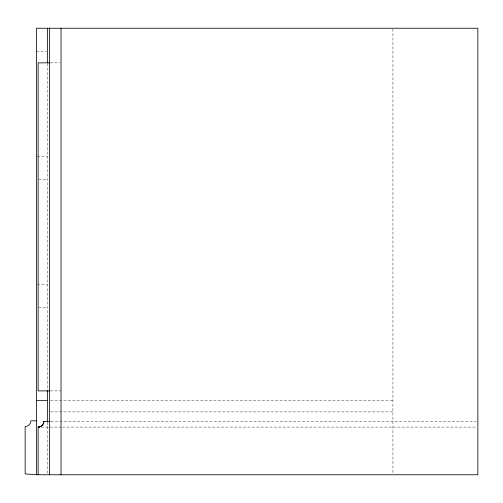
<?xml version="1.0" encoding="UTF-8"?>
<svg xmlns="http://www.w3.org/2000/svg" width="503" height="503" viewBox="0 0 503 503"><rect width="100%" height="100%" fill="white"/><g stroke="black" fill="none" stroke-linecap="round" stroke-linejoin="round"><path stroke-width="0.38" stroke-dasharray="2.52 1.89" d="M36.499 51.778L46.59 51.778M50.35 62.85L60.266 62.85M37.279 156.188L47.364 156.188M38.832 179.728L47.364 179.728M37.279 284.138L47.364 284.138M38.832 307.679L47.364 307.679M50.35 390.9L61.026 390.9M50.507 400.646L392.918 400.646M50.507 411.888L392.918 411.888M50.929 421.363L476.278 421.363M41.284 427.085L61.699 427.085M62.485 427.085L476.278 427.085M392.918 29.023L392.918 473.977M47.364 63.548L47.364 390.007M47.364 422.187L47.364 474.763"/><path stroke-width="0.75" d="M50.143 421.363L43.862 421.363C43.931 424.419 41.202 427.148 38.14 427.085L38.14 474.763M49.583 62.85L38.14 62.85L38.14 390.9L49.583 390.9M36.499 400.646L47.364 400.646M36.499 420.829L30.828 420.829A5.678 5.678 0 0 1 25.15 426.5L25.15 473.895L36.499 474.763L477.85 474.763L477.85 28.237L36.499 28.237L36.499 474.763M39.712 427.085L38.14 427.085A5.722 5.722 0 0 0 43.862 421.363M61.026 28.237L61.026 474.763M49.583 28.237L49.583 474.763M47.364 28.237L47.364 62.806M47.364 390.429L47.364 421.709"/></g></svg>
